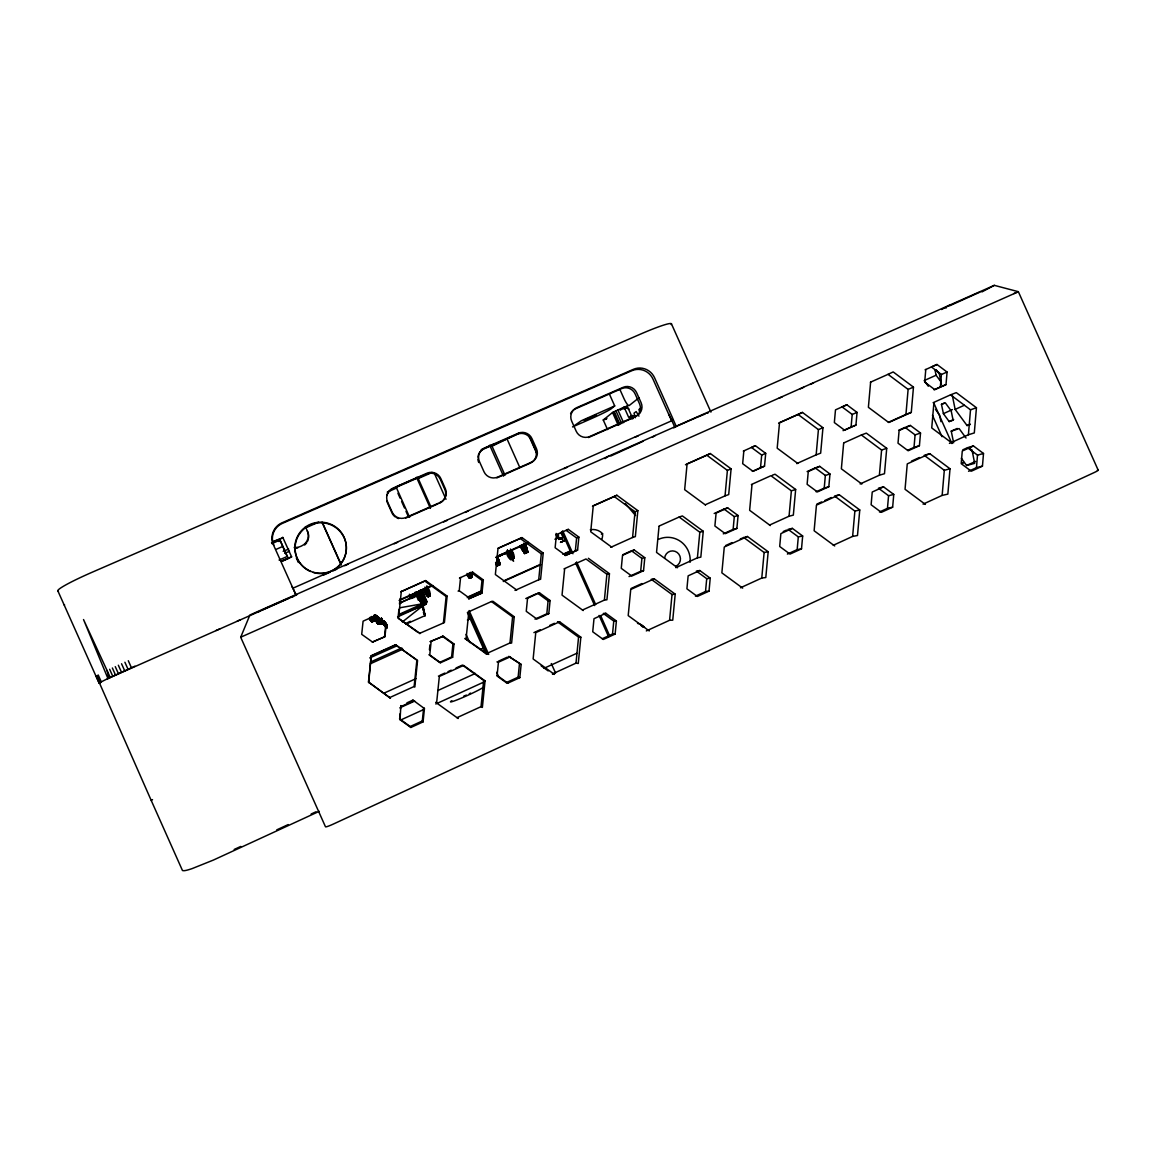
<?xml version="1.0" encoding="UTF-8"?>
<svg xmlns="http://www.w3.org/2000/svg" width="1156" height="1156" viewBox="0 0 1156 1156"><rect width="100%" height="100%" fill="white"/><g stroke="black" fill="none" stroke-linecap="round" stroke-linejoin="round"><path stroke-width="1.5" d="M375.714 616.509L377.477 623.098L374.125 616.264M377.781 623.026L375.555 614.819M374.732 615.165L378.012 623.33M425.119 601.597C422.677 602.189 421.954 607.045 424.238 604.082M420.625 596.424L422.012 603.764L422.908 602.666L419.7 591.496L425.292 604.183L426.029 601.684M949.423 443.384L968.396 434.772L970.505 409.816L950.535 394.846L933.123 402.693M950.535 394.846L956.287 392.621L976.444 407.736L974.306 432.922L968.396 434.772M968.555 471.272L976.459 467.66L977.514 455.146L967.514 447.69L962.775 449.843M973.439 445.956L962.269 451.028L961.2 463.672L971.3 471.215L982.456 466.114L983.51 453.484L973.439 445.956L967.514 447.69M925.783 369.472L924.699 382.087L934.814 389.659L945.998 384.63L947.082 372.044L936.981 364.472L925.075 369.804M910.364 425.451L899.108 430.523L898.01 443.196L908.168 450.782L919.425 445.681L920.523 433.023L910.364 425.451L906.362 426.896M933.918 402.693L931.736 427.937L951.98 443.066M934.019 389.789L940.348 386.942L941.418 374.472L931.418 366.972L936.981 364.472M942.154 495.404L944.308 470.304L924.236 455.334L929.756 453.658L950.015 468.772L947.848 494.118L942.154 495.404L923.08 504.146M860.136 483.945L879.384 475.203L881.595 450.031L861.393 434.988L843.721 442.936M861.393 434.988L866.335 433.124L886.724 448.311L884.485 473.714L879.384 475.203M879.441 512.007L887.461 508.337L888.559 495.722L878.459 488.222L883.56 486.864L893.761 494.436L892.649 507.181L881.334 512.354L871.118 504.767L872.231 492.023L883.56 486.864M888.4 422.33L905.943 414.426L908.11 389.399L888.01 374.356L870.454 382.203M870.627 381.986L868.387 407.317L888.747 422.518L911.289 412.374L913.471 387.115L893.183 371.929L888.01 374.356M907.633 450.305L914.006 447.415L915.09 434.887L905.032 427.373L898.66 430.249M816.136 491.762L824.228 488.107L825.355 475.448L815.197 467.92L807.105 471.561M819.705 466.359L808.275 471.518L807.119 484.306L817.408 491.921L828.823 486.748L829.965 473.974L819.705 466.359L815.197 467.92M843.634 443.34L841.366 468.816L861.827 484.017M843.056 430.653L851.091 427.041L852.203 414.455L842.088 406.926L846.842 404.788L857.058 412.403L855.931 425.09L844.574 430.191L834.343 422.576L835.485 409.86L846.842 404.788M852.622 536.413L854.876 511.096L834.574 496.054L839.27 494.768L859.761 509.955L857.492 535.517L852.622 536.413L833.274 545.285M740.317 538.869L747.441 536.485L768.176 551.744L765.807 577.538L761.775 578.029L740.49 587.783M769.535 525.084L789.057 516.226L791.369 490.823L770.936 475.708L751.386 484.523M772.309 475.217L775.04 474.22L795.66 489.479L793.334 515.128L789.057 516.226M787.395 554.085L797.163 549.62L798.305 536.89L788.089 529.361L792.366 528.379L802.669 535.994L801.513 548.84L790.025 554.1L779.693 546.485L780.864 533.624L792.366 528.379M796.73 463.599L816.15 454.857L818.419 429.613L798.088 414.498L778.638 423.168M797.799 463.469L777.193 448.196L779.534 422.648L802.437 412.417L822.956 427.691L820.659 453.166L816.15 454.857M705.319 504.739L725.029 495.881L727.399 470.405L706.836 455.218L685.465 464.755M705.492 505.028L684.655 489.682L687.098 463.888L710.333 453.528L731.098 468.859L728.699 494.58L725.029 495.881M723.28 533.855L733.121 529.39L734.306 516.631L724.017 509.045L714.177 513.495M743.843 450.854L742.658 463.686L753.004 471.33L764.521 466.157L765.706 453.354L755.374 445.696L743.294 451.1M727.688 507.874L716.099 513.105L714.885 526.009L725.289 533.667L736.878 528.408L738.077 515.533L727.688 507.874L724.017 509.045M752.007 484.595L749.637 510.302L770.344 525.575M752.368 471.388L760.518 467.718L761.688 455.03L751.458 447.459L755.374 445.696M761.775 578.029L764.116 552.496L743.597 537.381M669.584 620.281L672.026 594.502L651.261 579.315L654.238 578.824L675.205 594.155L672.749 620.18L669.584 620.281L646.32 630.93M675.827 567.654L697.4 557.842L699.814 532.222L679.15 517.035L659.079 526.067M679.15 517.035L682.387 515.937L703.253 531.269L700.825 557.149L697.4 557.842M695.421 596.135L705.521 591.511L706.721 578.679L696.389 571.093L699.799 570.529L710.232 578.173L709.018 591.135L697.357 596.467L686.91 588.823L688.138 575.832L699.799 570.529M610.787 547.308L632.563 537.497L635.034 511.805L614.241 496.545L592.479 506.256M611.799 547.207L590.716 531.789L593.259 505.764L616.856 495.245L637.852 510.649L635.352 536.601L632.563 537.497M629.023 576.569L640.67 571.281L641.912 558.406L631.508 550.791L622.752 554.736M634.297 550.025L622.52 555.328L621.263 568.347L631.783 576.049L643.545 570.717L644.802 557.712L634.297 550.025L631.508 550.791M659.021 526.457L656.536 552.409L677.488 567.74M576.006 663.139L578.564 637.129L557.553 621.87L559.634 621.798L580.847 637.202L578.275 663.472L576.006 663.139L552.395 673.962L554.432 674.396L533.133 658.978L535.763 632.635L559.634 621.798M582.48 610.036L604.386 600.094L606.9 574.243L585.991 558.969L564.056 568.853M588.346 558.276L609.458 573.694L606.929 599.791L604.386 600.094M602.262 638.719L612.521 634.023L613.778 621.075L603.316 613.46L605.845 613.301L616.394 620.989L615.136 634.066L603.302 639.47L592.725 631.783L593.996 618.691L605.845 613.301M515.027 590.413L538.71 579.748L541.297 553.825L520.243 538.479L498.106 548.363M516.689 590.022L495.36 574.532L498.019 548.276L521.963 537.583L543.219 553.074L540.603 579.257L538.71 579.748M535.011 619.139L546.817 613.793L548.103 600.831L537.598 593.187L539.491 592.826L550.097 600.542L548.797 613.634L536.875 619.038L526.255 611.322L527.555 598.216L539.491 592.826M556.426 534.679L555.126 547.742L565.717 555.472L577.595 550.14L578.867 537.092L568.304 529.361L555.848 534.939M564.619 568.969L562.033 595.138L583.231 610.556M565.053 555.53L575.341 550.906L576.613 537.988L566.137 530.344L568.304 529.361M435.711 702.299L458.166 718.512L457.054 717.645L481.026 706.663L483.685 680.407L462.429 665.076L456.028 667.98M438.427 675.985L439.338 676.433L463.585 665.423L485.058 680.913L482.37 707.414L481.026 706.663M510.461 656.724L498.438 662.2L497.109 675.407L507.816 683.138L519.824 677.647L521.139 664.44L508.857 656.464L521.139 664.44M486.141 653.79L487.543 654.021L464.914 638.444L486.141 653.79L509.969 642.967L512.599 616.885L491.445 601.539L469.177 611.567M491.445 601.539L492.89 601.265L514.247 616.755L511.602 643.097L509.969 642.967M496.95 675.928L506.227 682.618L518.119 677.185L519.434 664.108M429.425 649.802L429.931 644.875M423.067 721.893L422.301 720.983L423.66 707.79L424.44 708.57L423.067 721.893L410.857 727.471L400.034 719.697L400.005 713.859M431.116 641.71L429.743 654.961L440.523 662.735L452.646 657.244L454.005 643.993L443.239 636.234L430.263 641.594L443.239 636.234M443.442 622.636L446.144 596.482L424.844 581.063L400.771 591.8L425.625 580.572L447.141 596.149L444.41 622.564L419.397 633.459L420.134 633.502L398.025 618.041L417.981 632.433M436.607 703.007L439.338 676.433M428.905 654.73L439.583 662.417L451.591 656.969L452.935 643.863L442.286 636.176M469.943 598.49L459.221 590.73L460.579 577.552L459.452 578.058L472.631 572.148L483.338 579.922L481.994 593.071L468.729 598.794L481.994 593.071M466.099 638.531L468.787 612.116L467.588 612.29M480.665 593.433L481.994 580.399L471.388 572.711L472.631 572.148M384.558 636.609L385.931 623.46L375.512 615.584L386.335 623.387L384.948 636.681L372.434 642.057L384.948 636.681M398.199 616.293L398.936 609.299M399.485 604.053L400.034 598.808M398.545 617.925L401.32 591.424M400.525 708.917L400.872 705.608L400.034 719.697M423.876 604.863L417.952 592.291C423.804 595.051 419.758 607.55 424.353 601.871M395.468 644.759L417.576 660.466L414.816 687.054L414.137 686.491L416.868 660.163L395.468 644.759L371.235 655.669L368.461 682.054L390.396 698.152L368.461 682.054M421.694 604.111L423.501 603.259C428.096 607.406 421.665 598.403 424.527 604.574C422.923 599.877 427.879 604.733 422.374 605.339M397.606 616.87L425.61 604.227L424.917 602.608L423.501 603.259L424.18 604.761L425.61 604.227L420.524 590.066M419.888 590.355L425.61 604.227L424.512 602.825L422.287 603.909L416.622 595.456L400.149 602.811M368.692 682.575L371.235 655.669M422.677 605.238L424.209 604.675L421.81 595.961M383.965 622.737L378.388 624.067L378.576 622.289L378.041 623.908L385.353 622.361L382.159 623.084L384.572 622.506L386.841 625.237M374.486 616.105L377.058 622.824L379.154 622.159L378.951 623.965L374.183 615.454L377.709 623.387L377.058 622.824L373.879 615.599C372.824 622.809 385.367 628.647 379.154 618.532M381.552 618.344L386.653 628.026L383.662 622.679L380.469 623.965L378.287 623.59L379.471 622.087L379.269 623.908L374.457 615.31C375.758 616.177 377.304 626.798 379.269 621.986L380.064 624.11L382.347 623.648L383.965 621.075L384.919 622.564L384.226 621.018M385.353 622.361L381.971 623.778L379.804 622.015C378.821 626.855 376.914 618.07 376.596 616.119M383.445 621.206L380.555 622.333L378.792 618.865L379.977 623.951M378.099 622.593L378.937 623.46L380.006 621.957L380.44 624.038L378.431 617.203C383.344 625.006 379.024 627.202 375.021 615.021L378.229 622.564L376.423 616.191M380.281 623.72L380.627 621.812L378.518 617.188M424.873 602.883L425.003 603.837L425.336 602.724L423.168 602.435L418.934 591.785L424.787 604.155L423.313 604.819L422.33 603.504L417.807 592.378L423.457 604.92L424.787 604.155L423.544 602.449M418.429 591.886C420.206 589.011 426.087 601.597 425.307 604.328L421.622 590.499L426.217 601.207L426.102 603.475L420.22 590.976L416.333 592.667L419.079 591.28M421.42 589.676L426.535 601.091L425.885 603.793C424.397 600.398 424.05 603.996 425.307 604.328M422.576 603.215L423.486 605.282L422.374 605.628L424.136 602.782L422.099 595.759M422.359 603.62L423.457 604.92C422.576 602.247 422.504 596.771 418.645 591.93L425.003 603.837M422.576 603.49L424.021 604.4L422.749 603.504L423.443 602.493M425.321 603.735L419.368 591.554C421.16 593.245 423.472 606.062 426.058 602.854M379.486 624.211L381.971 623.778C379.457 618.373 380.888 627.968 379.154 622.159L378.604 623.807L382.347 623.648L380.859 618.503L382.376 623.041L386.523 628.055L383.084 622.795M378.922 623.749L379.674 622.044L385.107 622.405L387.202 625.179M380.743 623.994L380.006 621.957C377.911 627.188 375.816 616.394 374.486 615.281M378.474 623.546L375.382 614.905C377.463 616.726 378.156 626.812 380.483 621.856L378.272 617.275M375.18 614.934L378.547 622.477L380.627 621.812L380.049 623.532L377.029 615.917M409.614 517.267L396.551 488.034L397.115 486.474L419.036 476.879L418.226 478.541L430.567 506.097M1097.347 470.217A8.338 0.723 -22.5 0 1 1093.995 472.645L333.174 824.141A8.554 0.853 -25.1 0 1 325.472 826.757L240.694 637.245L249.913 614.992L994.305 285.344L1018.349 291.688L1098.186 470.16M422.561 605.065L423.645 603.996L422.532 604.891M424.021 604.4L422.417 602.695L425.437 601.481M423.082 603.244L424.209 604.675L422.778 603.345M377.853 623.676L378.633 622.145L378.388 624.067M419.989 591.337L425.61 604.082L425.076 602.059M98.202 674.96L101.309 681.881L99.17 683.297L57.8 590.745M378.041 623.908C376.943 622.607 381.205 621.87 376.249 616.278L380.049 623.532L379.009 622.376C375.671 622 378.07 625.093 378.821 622.231L378.287 623.864L379.182 624.096M378.807 623.489L379.674 622.044L381.523 622.145M378.258 617.29L380.353 621.885L379.255 623.402L375.31 614.876L378.547 622.477L376.726 616.061M377.593 623.416L379.732 623.315L380.483 621.856L381.971 623.778M386.407 628.069L381.509 621.653L383.286 621.234L381.697 623.749L384.572 622.506M423.501 603.259L424.44 602.131L421.16 590.73L425.22 599.805L422.402 593.823M505.013 475.232L492.037 446.216L493.626 444.207L481.243 449.626M492.037 446.216L519.839 432.734M423.746 603.143L425.292 604.183L424.527 604.574M945.695 307.843L946.432 307.799M425.336 602.724L423.66 602.406L418.775 591.858M424.555 602.868L425.928 603.981L425.003 601.785L426.535 601.091L421.622 590.499M319.258 811.324L213.369 860.078L192.199 868.575A44.665 3.829 -25.3 0 1 183.428 870.656L182.489 870.569L151.32 800.675L152.52 799.605M614.703 405.915L611.495 408.574A20.143 1.113 -24.3 0 1 590.485 419.036L572.538 426.925L581.338 420.741L614.703 405.915L609.27 393.791M607.55 429.584L603.259 419.989L612.55 412.49L624.11 407.114L628.936 409.036M605.542 419.469L606.886 418.4L603.259 419.989M620.208 410.236L624.11 407.114L628.633 417.244L632.794 415.423M402.389 621.942L423.486 605.282L398.95 615.122M622.94 408.964L627.029 405.713L632.852 418.747M638.907 397.852L629.196 405.525A9.335 1.936 66.6 0 1 623.85 398.3L619.645 388.907M380.006 621.957L380.815 622.289L380.31 623.893L383.662 622.679M641.118 407.851L638.907 409.513L639.86 412.605M629.413 418.356L632.982 415.698M379.703 622.159L384.413 622.535L386.74 625.266M424.093 602.97L424.44 602.131L425.784 603.577M668.63 414.094L671.318 419.267A16.141 15.823 59.7 0 1 671.853 420.625L674.844 427.315M604.993 458.6L608.909 456.013M295.907 594.892L273.408 544.794A16.834 16.646 -2.6 0 1 282.021 522.815L633.401 369.328A16.227 15.895 55.4 0 1 654.571 377.752L672.734 418.342A16.213 15.895 59.7 0 1 673.269 419.715L671.622 420.784L652.967 379.067A16.141 15.808 55.4 0 0 631.899 370.686L282.353 523.393A16.733 16.56 -2.7 0 0 272.57 541.095L273.799 545.242M240.694 637.216L1018.017 291.89M652.302 437.358L655.365 435.436M424.844 581.063L425.625 580.572M673.76 427.85L676.274 426.434L673.269 419.715M384.5 622.636L387 625.208L384.948 622.434M279.015 541.586L280.012 540.069L271.891 543.623M383.734 622.781L387.188 626.075M382.939 622.824L381.09 618.446L382 621.538L379.558 622.564M610.7 456.056L642.967 441.361M941.576 309.519L950.333 304.808M981.82 291.962L994.305 285.344M257.918 612.131L259.768 611.148M520.243 538.479L521.963 537.583M418.992 591.858L416.03 593.288L417.302 596.221M420.726 590.962L417.114 592.725L422.171 602.926L419.903 595.022M419.209 591.641L424.44 602.131L419.498 591.496M405.568 623.633L410.293 621.278M614.241 496.545L616.856 495.245M469.278 693.745L470.564 693.109M107.32 678.847L296.731 594.849M949.625 305.776L979.999 292.092M405.828 624.226L425.061 615.599L422.793 603.735L416.622 595.456L400.843 602.623M706.836 455.218L710.333 453.528M496.343 557.38L497.47 556.831L496.43 557.192M110.254 677.445L107.956 678.543L83.521 619.544L110.254 677.445L134.92 666.188M500.635 555.487L502.47 554.62L496.054 557.51M498.091 556.412L496.17 557.409L511.877 550.386L504.218 553.883L506.082 553.001M399.47 600.484L433.052 585.557M509.117 551.715L512.643 549.895L511.342 550.487M412.042 594.892L416.781 592.566M414.383 593.693L415.568 593.173M424.382 589.387L423.183 589.878L425.22 588.982M798.088 414.498L802.437 412.417M419.484 591.366L418.588 591.756M381.827 623.807C381.321 620.902 377.694 623.387 382.708 621.364L381.653 618.316M262.715 609.718L288.812 598.216M504.666 553.348L505.331 553.045L503.409 553.897M506.27 552.799L506.892 552.51M508.727 551.643L507.079 552.395L507.889 552.033M524.983 543.551L527.974 552.091L524.723 553.522L520.171 545.748L524.593 553.565L527.974 552.091L524.94 544.389L523.914 544.91M381.74 621.596L379.717 622.275M565.414 540.17L560.544 542.366L564.012 540.762L559.865 537.713M234.177 849.458L240.737 846.452M276.761 829.863L288.22 824.575M311.137 814.026L316.05 811.758M410.004 595.802L408.559 596.467L410.394 595.643M418.747 591.742L417.692 591.944L418.833 591.395M502.773 554.129L507.484 552.265L496.227 557.481L502.47 554.62L497.629 556.802M521.168 546.094L521.746 545.849M401.349 719.711L424.295 709.249M435.769 704.004L483.295 682.315M961.33 458.21L966.589 465.492L975.563 461.403M399.485 718.815L410.221 726.503L422.301 720.983M544.057 668.284L576.714 653.342M421.348 590.369L423.197 589.43L422.33 589.82M411.811 595.022L413.443 594.285M422.807 590.095L423.631 589.719M501.01 555.314L505.707 553.175M389.948 697.473L414.137 686.491M440.017 675.249L444.829 673.081M448.022 671.622L451.23 670.162M533.899 632.621L540.213 629.745M549.664 625.454L554.389 623.301M631.075 588.476L641.941 583.549M725.549 545.574L732.109 542.583M816.801 504.132L821.641 501.921M824.878 500.461L831.337 497.528M911.492 461.114L919.453 457.501M654.238 578.824L630.728 589.502L628.199 615.599L649.253 630.945M747.441 536.485L724.277 547.005L721.864 572.87L742.672 588.129M839.27 494.768L816.439 505.143L814.127 530.763L834.704 545.964M929.756 453.658L907.258 463.888L905.047 489.291L925.378 504.406M406.912 702.862L412.952 700.103L424.44 708.57M498.438 661.203L507.368 657.143M783.204 531.572L786.47 530.098M401.421 706.359L413.631 700.811L412.952 700.103M399.962 707.775L414.715 701.071M437.676 690.609L475.376 673.442M419.931 590.875L418.631 591.482M426.145 588.621L428.052 587.754L425.74 588.794M944.481 402.982L941.475 404.34L943.397 413.646L949.177 421.564L953.686 419.527M953.628 442.82L951.243 431.159L957.226 428.457M952.342 395.525L955.145 409.397L967.052 425.553L970.115 424.165M383.633 693.325L415.958 678.659M480.535 649.369L483.772 647.909M416.435 592.667L415.654 593.014L420.481 590.658M500.606 555.155L499.638 555.588L502.99 554.085M502.268 554.374L501.083 554.894L501.935 554.519M504.377 553.478L505.519 552.915M506.559 552.669L507.224 552.322M525.532 544.144L526.515 543.71L522.411 545.545M504.594 553.71L510.649 550.979L504.218 553.883M520.027 546.644L523.422 545.083M560.544 542.366L565.14 540.285M371.495 655.914L395.959 644.904M369.732 657.937L397.418 645.612M370.989 661.81L401.797 647.924M370.397 663.761L402.765 649.181M467.414 620.035L470.651 618.576M527.266 597.854L536.124 593.852M943.397 413.646L952.385 409.6M955.145 409.397L964.306 405.265M416.752 592.522L418.862 591.467M419.455 591.28L420.322 590.702M421.651 590.124L422.431 589.82L421.116 590.355M424.714 589.184L425.509 588.837M522.237 545.603L519.376 546.947L520.171 546.6M524.029 544.823L525.2 544.303M470.665 577.74C462.472 566.874 475.636 586.511 469.249 572.914M471.576 573.362L472.313 577.003L469.452 578.246L467.169 575.341L469.538 578.217L472.313 577.003L471.662 573.318L472.226 577.046L470.492 572.365M506.819 551.715L510.966 559.663L506.415 551.889C508.163 563.723 518.957 560.068 511.458 550.184M508.683 556.759L510.851 559.721L514.102 558.305L511.198 549.707M522.44 550.617L520.128 545.777M521.703 545.011L523.914 549.953L523.032 545.011M527.194 548.493L525.113 543.479L527.844 552.149M371.813 621.957L373.706 621.148L373.07 617.42L373.72 621.133L371.784 621.971L369.486 619.038L371.784 621.971L369.573 617.506M426.925 586.164C434.353 595.99 426.896 602.247 423.298 589.04M377.477 622.723L378.951 622.072L378.171 623.619L377.304 622.766L374.053 615.512L377.304 622.766L375.541 616.582M374.4 615.324L377.607 622.694L374.645 615.209L377.911 622.622L379.269 621.986M379.847 622L383.286 621.234M383.662 621.148L380.497 622.376M398.69 614.544L424.584 602.883L422.518 605.643L425.061 615.599L423.385 612.535M468.093 596.857L481.171 590.976M504.045 580.702L540.011 564.562M562.885 554.288L571.05 550.617M467.255 597.681L481.994 591.063M503.279 581.511L540.936 564.605M563.868 554.302L570.414 551.369L561.556 531.572M399.673 599.863L430.986 585.861M496.935 556.397L528.263 542.395M496.43 557.134L528.422 542.944M375.512 615.584L363.085 621.162L361.698 634.326L372.709 642.172M554.909 539.231L558.204 537.771M426.896 586.179L430.249 595.831L427.778 596.901L423.327 589.025M497.441 556.441L500.201 564.518L497.181 565.833L495.664 563.897L497.08 565.876L500.201 564.518L497.557 556.397M558.334 534.115L558.738 539.375L564.619 536.731L558.738 539.375L556.079 533.407M935.031 370.108L936.1 375.238L924.179 380.57L928.311 386.234M778.927 398.314L782.222 396.855M800.342 388.806L803.637 387.332M810.226 384.413L813.521 382.939M418.992 591.366L420.379 590.788L419.657 591.164M426.42 588.476L427.402 588.028M496.834 556.961L497.904 556.484M509.276 551.441L510.822 550.762M410.394 595.6L411.16 595.268M413.053 594.401L414.281 597.493M423.746 589.69L424.454 589.314M426.781 588.317L427.532 587.927M672.619 420.365L293.032 588.158A16.748 16.589 -10.2 0 1 292.352 586.815M323.564 575.067L330.154 572.148M333.217 570.789L336.743 569.229M344.748 565.689L348.043 564.229M394.21 543.811L397.707 542.265M443.673 521.92L447.141 520.402M465.102 512.44L468.411 510.981M514.565 490.563L517.989 489.075M564.027 468.671L567.408 467.212M634.919 437.315L638.256 435.87M675.769 426.622L680.956 424.368A41.876 1.214 -24.3 0 1 694.872 418.27M215.999 630.54L219.785 628.922M237.255 621.119L240.52 619.674M1013.899 293.566L1016.312 292.497M524.087 544.823L524.882 544.476M509.059 551.701L511.877 550.386M560.515 538.552L563.752 537.092M405.698 518.076L438.008 503.843M496.892 477.89L530.344 463.151A10.317 10.202 49.6 0 0 535.474 449.641L530.965 439.569A10.317 10.202 48 0 0 517.411 434.251L483.93 448.918A10.346 10.245 43.5 0 0 477.905 457.212M588.447 437.546L634.557 417.229M272.686 541.615L283.047 537.713L271.501 542.771M318.492 522.223L305.906 527.743L305.473 526.601M387.231 492.124L396.551 488.034M418.226 478.541L432.127 472.457M276.212 549.317L282.743 546.456L280.012 540.069L287.598 557.004M284.679 553.377L289.491 551.253M279.058 560.039L287.223 556.455L288.292 558.55L281.789 561.397M624.298 408.863L627.029 407.663M280.879 561.079L291.615 556.889L281.732 561.224M422.677 605.527L425.264 604.415M941.418 374.472L947.082 372.044M466.374 695.074L463.686 696.201M908.11 389.399L913.471 387.115M526.341 552.828L521.833 544.953L526.341 552.828L523.509 543.204M421.926 605.773L424.18 604.761M558.738 539.375L563.073 537.526L562.654 532.251M852.203 414.455L857.058 412.403M818.419 429.613L822.956 427.691M497.08 565.876L495.577 562.625M496.675 558.839L498.568 565.255L496.256 562.322L498.814 565.111L497.066 562.293M761.688 455.03L765.706 453.354M1016.948 292.222L1017.872 291.847M471.084 577.523L469.423 574.662M727.399 470.405L731.098 468.859M469.452 578.246L467.024 573.434M283.162 551.296L288.668 549.114M940.348 386.942L945.998 384.63M635.034 511.805L637.852 510.649M428.529 596.597L424.223 589.155L428.529 596.597L426.217 588.505M851.091 427.041L855.931 425.09M576.613 537.988L578.867 537.092M422.229 605.73L423.009 605.484L422.287 603.909M760.518 467.718L764.521 466.157M541.297 553.825L543.219 553.074M905.943 414.426L911.289 412.374M941.475 404.34L945.348 402.88L951.186 410.828L953.093 420.206L949.177 421.564M601.351 534.101L602.565 533.639A13.164 13.019 68.2 0 1 601.944 538.971M481.994 580.399L483.338 579.922M384.038 622.607L383.012 622.925L381.321 618.388M384.804 622.463L380.223 624.023M426.188 603.692L426.535 601.091L421.463 590.586M970.505 409.816L976.444 407.736M423.313 604.819L422.489 602.97L423.761 604.675M423.963 603.1L424.989 604.429L424.108 602.406M291.644 597.103L293.378 596.496M424.223 602.507L425.292 604.183L424.136 602.782M458.108 591.106L459.221 590.73M575.341 550.906L577.595 550.14M915.09 434.887L920.523 433.023M426.434 602.348L426.535 601.091L426.694 602.637L424.917 602.117M418.212 600.109L416.622 595.456L421.998 604.01L422.793 603.735L399.745 607.796M881.595 450.031L886.724 448.311M446.144 596.482L447.141 596.149M967.052 425.553L970.375 424.469M426.102 603.475L425.003 601.785L426.578 603.013M951.243 431.159L959.119 428.573L966.026 438.023M423.197 602.984L424.527 604.429L423.688 602.695M825.355 475.448L829.965 473.974M914.006 447.415L919.425 445.681M791.369 490.823L795.66 489.479M824.228 488.107L828.823 486.748M734.306 516.631L738.077 515.533M977.514 455.146L983.51 453.484M699.814 532.222L703.253 531.269M944.308 470.304L950.015 468.772M966.589 465.492L974.681 463.354L971.979 449.829M733.121 529.39L736.878 528.408M976.459 467.66L982.456 466.114M888.559 495.722L893.761 494.436M641.912 558.406L644.802 557.712M854.876 511.096L859.761 509.955M380.006 622.217L380.945 623.951L380.382 622L380.7 623.951L378.749 624.168M887.461 508.337L892.649 507.181M606.9 574.243L609.458 573.694M380.599 624.023L379.11 624.211L380.396 624.052M379.544 622.318L379.471 623.879M798.305 536.89L802.669 535.994M379.443 623.041L377.362 623.127M640.67 571.281L643.545 570.717M764.116 552.496L768.176 551.744M797.163 549.62L801.513 548.84M379.919 622.506L381.162 622.217L380.353 622.318M525.792 598.519L527.555 598.216M548.103 600.831L550.097 600.542M706.721 578.679L710.232 578.173M672.026 594.502L675.205 594.155M705.521 591.511L709.018 591.135M546.817 613.793L548.797 613.634M512.599 616.885L514.247 616.755M422.605 602.926L418.067 592.233L416.03 593.288L417.374 596.193M613.778 621.075L616.394 620.989M612.521 634.023L615.136 634.066M578.564 637.129L580.847 637.202M452.935 643.863L454.005 643.993M421.998 604.01L424.96 604.516M425.48 603.374L424.209 602.218M496.95 661.882L498.438 662.2M451.591 656.969L452.646 657.244M423.92 602.16L425.639 602.623M423.79 604.241L422.417 602.695L424.108 603.143M518.119 677.185L519.824 677.647M379.154 622.159L379.312 624.067L377.896 623.359M506.227 682.618L507.816 683.138M439.583 662.417L440.523 662.735M483.685 680.407L485.058 680.913M379.833 623.98L377.737 623.691M380.136 621.928L381.09 622.159M422.417 602.695L424.05 603.519M423.66 602.406L425.177 603.49M422.821 604.79L422.041 603.605M541.138 665.813L548.175 670.913M387.058 626.104L383.806 622.65L386.812 627.997M384.182 622.578L386.249 624.905M625.28 503.424L635.54 515.547L633.286 510.519M372.044 621.885L369.703 618.937L372.03 621.885L370.628 617.015M420.9 594.516L423.313 602.955M376.076 615.83L379.732 623.315M379.457 623.359L378.749 622.434L378.98 623.127M468.353 574.807L470.579 577.783L469.625 574.561M411.854 594.748L413.877 597.392M936.158 369.747L939.337 374.038L941.461 384.428M936.1 375.238L941.302 382.289M496.256 562.322L498.453 565.298M423.53 603.085L424.527 604.429M970.072 448.427L973.251 452.776M935.464 409.369L939.582 415.033L940.97 421.68M382.809 622.853L386.48 628.055M423.992 602.435L425.09 604.053M422.489 602.97L423.573 604.545M410.221 726.503L410.857 727.471M521.573 545.112L526.341 552.785L525.908 550.372M507.354 550.487C520.518 571.772 508.987 555.79 507.397 550.213L512.354 559.085L510.114 551.007M383.445 622.723L386.696 628.011M638.95 416.146L636.176 411.565L634.023 413.169L635.453 417.721M380.555 621.841L381.581 623.85L380.627 621.812L380.512 623.864L380.483 621.856M416.622 595.456L420.842 602.666M520.691 545.516L524.723 553.522L520.576 545.574M409.412 594.256L410.9 597.204M422.316 593.866L424.469 598.331M419.353 598.822L416.695 592.941M497.528 556.412L500.201 564.518M414.831 596.944L413.487 593.967L414.787 596.973M400.727 603.259L399.369 600.267L400.684 603.273M933.701 402.779L951.937 443.557M932.473 415.351L942.024 436.693M671.405 323.752L710.94 412.128M630.598 415.64L632.029 418.833M617.853 409.874L623.59 422.691M615.917 410.756L621.653 423.587M614.226 411.594L619.948 424.397M613.533 411.941L619.255 424.743M612.55 412.49L618.272 425.278M528.884 435.826L536.861 453.687M562.697 530.821L572.957 553.738M576.613 561.932L595.672 604.516M600.802 615.989L609.588 635.641M575.558 562.856L594.661 605.571M599.068 615.425L608.62 636.768M561.036 532.974L563.073 537.526M507.296 439.526L519.535 466.894M489.696 445.219L503.525 476.156M511.111 549.736L513.336 554.692M507.513 550.155L510.172 556.094L509.16 551.21M551.311 663.558L555.559 673.038M434.396 473.396L445.985 499.305M416.492 477.269L430.408 508.38M469.076 610.541L488.713 654.426M496.704 672.315L498.886 677.185M468.628 612.593L486.965 653.574M468.455 612.463L486.849 653.602M467.414 612.608L485.665 653.4M466.041 634.369L469.697 642.519M397.924 493.251L400.12 498.164M401.594 501.444L404.528 508.004M405.987 511.299L408.184 516.212M422.46 603.62L423.11 605.094L422.33 603.504M419.036 598.866L416.435 593.086L419.093 598.837M415.322 592.031L416.796 595.326M410.178 595.441L411.507 598.432M383.965 621.075L384.659 622.607M382.564 621.408L383.373 622.853L381.87 621.567M382.217 621.48L382.867 622.94L381.422 618.373M322.365 522.483L341.352 564.952M322.018 522.209L340.688 563.94M305.603 527.15L307.698 531.847A11.358 11.242 -1.8 0 1 308.536 538.118M296.326 557.929L298.378 562.51M282.714 537.222L291.615 556.889M282.743 546.456L287.223 556.455M296.124 595.051L292.8 587.971A16.82 16.661 -10.1 0 1 292.121 586.612M128.302 660.726L131.437 667.735M124.891 662.258L128.027 669.266M121.553 663.761L124.689 670.769M118.346 665.22L121.481 672.228M115.268 666.636L118.403 673.645M112.363 667.98L115.499 674.988M109.647 669.266L112.768 676.26M97.234 675.509L100.341 682.43M96.569 675.942L99.647 682.849M96.179 676.246L99.272 683.138M151.32 800.675L99.459 682.979A44.665 1.3 -23.7 0 1 107.999 678.514M417.518 592.522L422.171 602.926L417.374 592.595L418.949 597.233M416.174 593.216L418.125 597.594M424.064 604.588L423.168 602.435M375.223 614.92L378.547 622.477M374.674 615.18L377.911 622.622M374.125 615.469L377.304 622.766M423.775 612.42L425.061 615.599L422.691 607.377M524.535 543.754L527.179 550.473M510.461 549.042L514.102 558.305L510.952 550.646M427.185 588.072L430.191 595.86M371.885 616.451L373.72 621.133M376.437 615.671L379.009 622.376M423.862 612.391L425.061 615.599L422.446 607.464M412.128 594.805L413.082 598.028M418.747 593.779L420.105 598.49M419.469 595.181L420.351 598.288M426.102 602.074L425.899 601.322L426.116 602.464M525.821 550.4L526.341 552.785M107.118 670.466L108.78 678.153M522.917 545.068L523.914 549.953M424.931 587.06L426.275 593.635L425.206 588.722M411.175 594.993L411.839 598.288M380.541 622.087L380.902 623.908M379.471 622.087L379.645 624.009M696.23 417.692A41.876 1.214 -24.3 0 1 705.232 413.993M706.88 413.342A41.876 1.214 -24.3 0 1 708.252 412.837M483.8 686.967A18.38 1.185 -24.4 0 1 462.718 697.545A18.38 1.185 -24.4 0 1 451.851 700.681M641.002 625.497A13.121 12.933 84.7 0 1 643.025 627.26L644.441 627.246A13.178 12.991 84.7 0 0 637.52 623.387M590.311 529.78A13.164 13.019 69.7 0 1 602.565 533.639M658.689 539.274A22.643 22.267 74.3 0 1 690.103 562.307M664.642 558.102A8.063 7.919 74.3 0 1 677.141 552.438A8.063 7.919 74.3 0 1 675.827 566.295M962.76 462.559A14.898 0.838 -23.3 0 1 962.789 463.238M64.592 604.891A44.665 3.454 -23 0 1 63.985 604.631M58.465 591.178A44.665 3.829 -22.9 0 1 92.783 571.96L640.569 334.084A41.876 3.598 -24.6 0 1 671.159 324.561M297.699 548.016A11.372 11.242 -2 0 1 294.462 547.987M294.245 547.323A11.459 11.343 -1.9 0 0 300.43 546.456L301.543 545.964A11.459 11.343 -1.7 0 0 307.38 531.009M308.175 539.679A11.358 11.242 -1.8 0 1 307.583 541.181M306.788 542.569A11.358 11.242 -1.8 0 1 304.649 544.967M478.743 462.472A10.346 10.245 43.5 0 1 477.876 459.004M439.627 503.135A10.404 10.332 32.1 0 0 444.858 489.494L440.32 479.35A10.404 10.332 31 0 0 426.607 474.018L392.65 488.901A10.447 10.375 20.7 0 0 386.855 495.49M386.769 500.866A10.447 10.375 20.7 0 0 387.361 502.585L391.913 512.773A10.447 10.375 20.6 0 0 395.323 516.963M570.602 413.588A10.274 10.101 52.9 0 1 575.587 408.776L621.74 388.575A10.231 10.028 55.3 0 1 635.092 393.864L639.557 403.863A10.231 10.028 56.4 0 1 636.089 416.377M398.574 518.553A10.447 10.375 20.6 0 1 396.884 517.902M310.516 571.469A25.634 25.403 -2.5 0 1 299.996 533.234A25.634 25.403 -2.5 0 1 339.951 531.327A25.634 25.403 -2.5 0 1 333.13 570.399M330.5 571.656A25.634 25.403 -2.5 0 1 327.726 572.596M324.865 573.231A25.634 25.403 -2.5 0 1 313.276 572.48M584.43 420.192L596.221 414.946L584.43 420.192M440.118 502.455L406.016 517.483A10.491 10.433 20.8 0 1 392.159 512.151L387.578 501.906A10.505 10.433 20.8 0 1 392.895 488.15L427.041 473.194A10.462 10.375 31.1 0 1 440.826 478.541L445.378 488.742A10.462 10.39 32.3 0 1 440.118 502.455M531.312 462.27L497.687 477.096A10.404 10.303 45.3 0 1 484.003 471.764L479.451 461.591A10.404 10.303 43.6 0 1 484.667 447.964L518.322 433.225A10.375 10.245 48.1 0 1 531.933 438.572L536.471 448.687A10.375 10.245 49.6 0 1 531.312 462.27M636.06 416.117L589.719 436.535A10.317 10.158 54.2 0 1 576.194 431.217L571.685 421.131A10.317 10.158 52.9 0 1 576.786 407.62L623.171 387.318A10.288 10.086 55.3 0 1 636.609 392.635L641.089 402.678A10.274 10.086 56.4 0 1 636.06 416.117M428.833 592.479L426.607 587.566L428.775 592.508M414.137 597.088L412.649 593.794L414.094 597.103M410.785 598.577L409.369 595.253L410.799 598.577M378.229 622.564L374.934 615.064L378.229 622.564M373.475 621.22L372.796 617.55L373.446 621.22M306.86 569.344A25.779 25.548 -2.4 0 0 346.352 548.695A25.779 25.548 -2.4 0 0 308.594 525.127A25.779 25.548 -2.4 0 0 306.86 569.344"/></g></svg>
